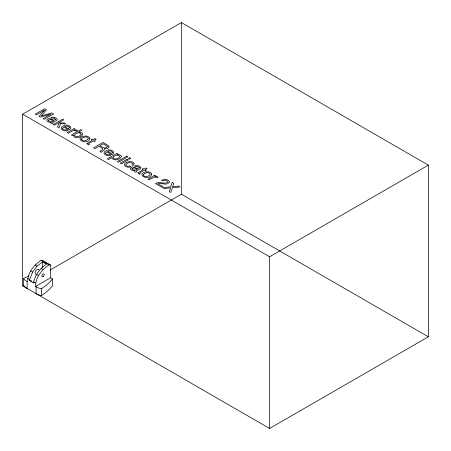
<?xml version="1.0" encoding="UTF-8"?>
<svg xmlns="http://www.w3.org/2000/svg" width="451" height="451" viewBox="0 0 451 451"><rect width="100%" height="100%" fill="white"/><g stroke="black" fill="none" stroke-linecap="round" stroke-linejoin="round"><path stroke-width="0.68" d="M50.76 265.064L50.461 277.839L35.578 286.43C35.432 277.54 41.768 269.591 48.973 264.951L50.76 265.064L42.822 260.486L41.035 260.368C33.831 265.013 27.494 272.962 27.646 281.847L27.15 281.559A10.48 6.049 0 0 1 23.677 278.414A72.256 41.718 0 0 1 28.949 276.012M29.631 279.558L32.607 272.111L37.067 266.096L42.524 261.896L46.492 264.19C39.88 268.334 34.862 275.296 33.599 282.991L29.631 280.702L29.631 279.558L27.646 278.414M22.651 114.204L181.403 22.55L428.349 165.122L428.349 336.796L269.597 428.45L22.651 285.878L22.651 114.204L269.597 256.777L428.349 165.122M22.651 285.878L23.869 285.173M50.022 270.076L181.403 194.223L428.349 336.796M41.035 260.368L48.973 264.951M35.082 264.951L37.067 266.096M41.035 268.39L43.02 269.535M30.623 270.966L32.607 272.111M36.57 274.4L38.555 275.55M33.599 281.847L35.578 282.991M35.578 286.43L36.074 286.718A10.48 6.049 0 0 0 41.531 288.719A72.256 41.718 0 0 0 52.446 278.983A38.346 22.138 0 0 0 50.845 277.636M269.597 256.777L269.597 428.45M181.403 22.55L181.403 194.223M52.446 278.983L52.446 285.855A72.256 41.718 0 0 1 41.531 295.597A10.48 6.049 0 0 1 36.074 293.59L36.074 286.718M42.524 261.896L42.524 267.37M41.531 288.719L41.531 295.597M27.15 281.559L27.15 288.437A10.48 6.049 0 0 1 23.677 285.286L23.677 278.414M29.631 280.702A2.807 1.618 -60 0 1 31.547 281.294M36.074 274.383A2.807 1.618 -60 0 1 35.86 270.701A2.807 1.618 -60 0 1 38.983 270.126M134.161 163.769L133.096 165.393L131.98 164.745L132.566 163.871L132.402 163.414C130.48 161.661 127.205 162.834 125.846 164.728A1.996 1.15 0 0 0 126.117 165.647L128.078 166.329L129.86 165.968L130.976 166.616L129.46 167.101A3.32 1.917 0 0 1 127.34 167.135C118.427 164.553 132.104 158.335 134.161 163.769M86.88 143.604L88.543 144.912L89.45 144.388L88.65 143.869L88.886 143.452L93.357 140.875L94.451 141.507L95.386 140.96L94.293 140.329L96.204 139.229L95.043 138.558L93.131 139.658L92.207 139.122L91.265 139.669L92.19 140.205L86.88 143.604M137.803 173.004L139.472 174.317L140.379 173.793L139.579 173.274L139.816 172.857L144.286 170.275L145.374 170.906L146.316 170.365L145.222 169.734L147.133 168.629L145.972 167.958L144.061 169.063L143.13 168.527L142.195 169.069L143.119 169.604L137.803 173.004M62.582 128.326C62.79 130.046 65.305 130.232 66.647 129.792L67.774 130.446C64.29 132.453 57.418 128.174 63.608 125.812C66.585 123.365 74.528 127.334 68.778 129.978L63.766 127.081L62.582 128.326M105.511 153.114C105.714 154.828 108.229 155.014 109.57 154.575L110.704 155.229C107.214 157.236 100.342 152.957 106.532 150.595C109.508 148.148 117.452 152.117 111.707 154.761L106.69 151.863L105.511 153.114M55.665 119.267L55.631 119.645C53.105 121.477 49.824 116.809 47.129 119.414C45.5 121.567 49.7 122.571 51.239 122.328L50.805 122.813L51.251 123.551L52.158 123.946L53.004 123.45C50.529 122.294 57.13 121.404 57.294 119.611L57.232 119.273C55.885 117.339 52.936 116.42 50.822 117.643L51.893 118.263L53.838 118.044L55.665 119.267M139.336 167.569L139.303 167.952C136.777 169.785 133.496 165.111 130.801 167.721C129.166 169.875 133.372 170.878 134.911 170.636L134.477 171.115L134.922 171.859L135.83 172.248L136.676 171.758C134.201 170.602 140.802 169.711 140.966 167.919L140.904 167.58C139.556 165.647 136.608 164.728 134.494 165.951L135.565 166.571L137.51 166.351L139.336 167.569M81.439 139.117L81.4 139.46C82.849 142.042 87.302 140.746 88.402 138.474L88.035 137.718L87.004 137.11A2.216 1.28 0 0 0 85.205 136.946L82.787 137.786L81.439 139.117M143.288 174.825L143.243 175.163C144.692 177.75 149.146 176.454 150.245 174.176L149.884 173.421L148.847 172.818A2.216 1.28 0 0 0 147.049 172.648L144.63 173.494L143.288 174.825M109.046 146.693L108.595 147.714L107.079 148.582L104.367 148.723L104.344 149.941L101.813 151.666L101.436 152.359L99.874 151.457L102.614 149.523L102.8 148.695L98.938 146.265L94.907 148.588L93.639 147.855L103.025 142.437L108.274 145.555L109.046 146.693M81.135 134.172C80.25 136.461 76.078 137.797 74.438 135.52L74.415 135.103C75.559 132.966 79.754 131.737 81.135 134.172M73.344 135.131C74.601 142.076 89.845 132.898 78.542 132.194L81.947 130.226L80.83 129.584L71.405 135.024L72.47 135.633L73.344 135.131M89.935 138.604C86.772 146.276 72.498 137.989 85.205 136.039A3.997 2.306 0 0 1 87.815 136.439L89.163 137.2L89.935 138.604M151.778 174.311C148.621 181.984 134.342 173.691 147.049 171.741A3.997 2.306 0 0 1 149.659 172.141L151.006 172.908L151.778 174.311M48.381 120.141L48.313 120.49C49.486 122.182 52.254 122.052 53.759 120.812L50.224 119.583L48.381 120.141M132.053 168.448L131.985 168.798C133.158 170.489 135.926 170.36 137.431 169.119L133.896 167.89L132.053 168.448M69.471 127.52L68.513 128.766L64.707 126.573C66.15 125.829 68.789 125.711 69.471 127.52M112.395 152.303L111.436 153.549L107.637 151.356C109.074 150.611 111.713 150.493 112.395 152.303M107.259 146.62C105.709 149.518 101.751 146.891 99.998 145.65L103.206 143.801L106.848 145.961L107.259 146.62M169.401 181.973C167.225 186.342 161.413 182.48 157.833 183.664L162.834 186.551L161.746 187.176L155.46 183.551C159.18 180.817 163.927 184.724 167.507 182.294L167.49 181.246L166.289 180.479L164.361 180.332L162.76 180.947L161.593 180.27C163.933 178.743 168.471 178.979 169.401 181.973M121.308 156.768C119.836 159.908 114.244 161.176 111.916 158.284L111.893 157.506L108.398 159.53L107.242 158.865L116.786 153.351L117.908 154L117.001 154.524C118.596 154.377 121.172 154.789 121.308 156.768M172.203 182.373L170.777 186.832L162.602 187.672L164.136 188.557L170.596 187.83L169.266 191.523L170.844 192.43L172.355 187.746L180.084 186.923L178.568 186.049L172.598 186.748L173.793 183.292L172.203 182.373M60.479 123.766L58.963 127.836L57.491 126.99L58.81 123.76L56.961 123.715L54.391 125.198L53.286 124.561L62.678 119.137L63.783 119.78L58.331 122.926L64.189 122.948L65.66 123.799L60.479 123.766M113.15 157.004L112.987 157.827C114.667 159.992 118.455 158.758 119.684 156.7L119.673 156.283C118.089 154.112 114.689 155.37 113.15 157.004M44.35 110.258L39.13 116.386L40.387 117.113L50.986 114.086L43.042 118.647L44.249 119.34L53.641 113.923L51.837 112.88L41.221 115.918L46.459 109.779L44.638 108.725L35.251 114.148L36.463 114.847L44.35 110.258M74.015 128.625L67.171 132.577L68.321 133.237L73.062 130.638L75.001 130.576L76.253 131.173L77.465 130.474L76.36 129.944L73.925 129.939L75.108 129.251L74.015 128.625M126.765 156.142L117.373 161.559L118.528 162.225L127.915 156.801L126.765 156.142M127.064 159.288L120.254 163.223L121.42 163.899L128.236 159.964L127.064 159.288M129.64 157.799L128.338 158.555L129.505 159.226L130.813 158.476L129.64 157.799M154.778 175.253L147.934 179.205L149.084 179.864L153.825 177.266L155.764 177.204L157.016 177.807L158.228 177.102L157.123 176.572L154.687 176.566L155.871 175.884L154.778 175.253M43.33 276.412A1.686 0.97 -60 0 0 43.865 273.802A1.686 0.97 -60 0 0 41.87 275.567A1.686 0.97 -60 0 0 43.33 276.412"/></g></svg>
